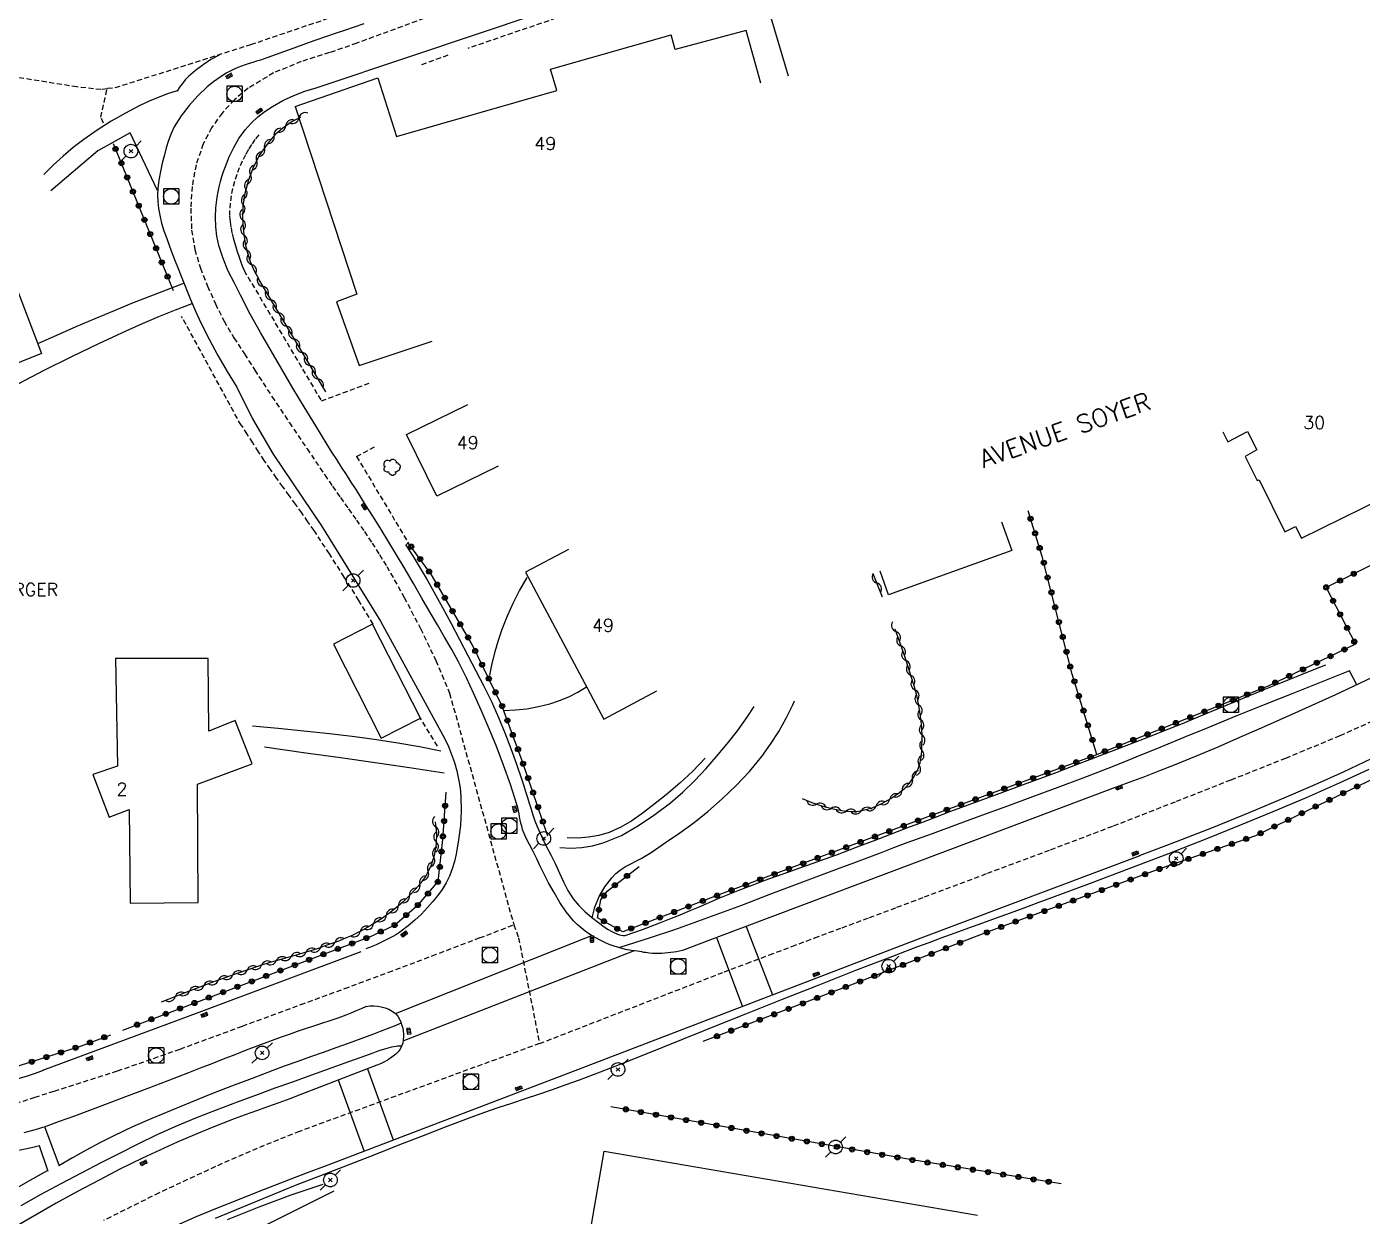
# Model space of a CAD drawing. Header units: millimetres. Extents: x 157999 to 159002, y 156999 to 158001.
# Drawn here: x 158556.5 to 158687.3, y 157643.7 to 157760.2 of the extents above; entities that cross this region are included whole.
import ezdxf
from ezdxf.enums import TextEntityAlignment as Align

# ---------------------------------------------------------------- set-up
doc = ezdxf.new("R2010")
doc.units = ezdxf.units.MM
doc.linetypes.add('DASHED', pattern=[0.75, 0.5, -0.25])
doc.layers.get('0').update_dxf_attribs({"linetype": 'CONTINUOUS'})
for name, color, linetype in [('W0001', 6, 'DASHED'), ('W0008', 7, 'CONTINUOUS'), ('W0014', 7, 'CONTINUOUS'), ('W0017', 7, 'CONTINUOUS'), ('W0020', 2, 'CONTINUOUS'), ('W0100', 7, 'CONTINUOUS'), ('W0101', 7, 'CONTINUOUS'), ('W0104', 1, 'CONTINUOUS'), ('W0112', 1, 'DASHED'), ('W0211', 2, 'CONTINUOUS'), ('W0214', 2, 'CONTINUOUS'), ('W0300', 7, 'CONTINUOUS'), ('W0310', 3, 'CONTINUOUS'), ('W0323', 7, 'CONTINUOUS'), ('W0333', 7, 'CONTINUOUS'), ('W0401', 7, 'CONTINUOUS'), ('W0420', 7, 'CONTINUOUS'), ('W0473', 7, 'CONTINUOUS'), ('W0984', 7, 'CONTINUOUS'), ('W0989', 7, 'CONTINUOUS'), ('W0991', 7, 'CONTINUOUS')]:
    doc.layers.add(name, color=color, linetype=linetype)
doc.styles.get("Standard").update_dxf_attribs({"font": 'romans.shx', "width": 0.85})

# ---------------------------------------------------------------- blocks, each defined once
blk = doc.blocks.new('T420')
for p, q in [((0.75, 0.75), (-0.75, 0.75)), ((-0.75, 0.75), (-0.75, -0.75)), ((0.75, 0.75), (0.75, -0.75)), ((0.75, -0.75), (-0.75, -0.75))]:
    blk.add_line(p, q)
blk.add_ellipse((0, 0), major_axis=(-0.53, 0.53), ratio=1, start_param=3.926991, end_param=10.210176)
blk = doc.blocks.new('T473')
for p, q in [((-0.166667, 0.166667), (0.166667, -0.166667)), ((-0.166667, -0.166667), (0.166667, 0.166667)), ((0.500001, 0.500001), (1.000002, 1.000002)), ((-1.000002, -1.000002), (-0.500001, -0.500001))]:
    blk.add_line(p, q)
blk.add_ellipse((0, 0), major_axis=(0.471405, 0.471405), ratio=1, start_param=5.4977871438, end_param=11.780972451)
blk = doc.blocks.new('T401')
for p, q in [((-0.3, 0.3), (0, 0.3)), ((-0.3, -0.25), (-0.3, 0.3)), ((-0.3, 0.15), (0, 0.15)), ((-0.3, 0), (0, 0)), ((0, 0.3), (0, -0.25)), ((-0.3, -0.15), (0, -0.15)), ((-0.3, -0.25), (-0.3, -0.3)), ((-0.3, -0.3), (0, -0.3)), ((0, -0.3), (0, -0.25))]:
    blk.add_line(p, q)
blk = doc.blocks.new('T300')
for p, q in [((-0.8, 0.51), (-0.86, 0.34)), ((-0.86, 0.34), (-0.86, 0.17)), ((-0.86, 0.17), (-0.74, 0.06)), ((-0.69, 0.63), (-0.8, 0.51)), ((-0.8, -0.06), (-0.74, 0.06)), ((-0.74, 0.06), (-0.69, 0.11)), ((-0.57, 0.69), (-0.69, 0.63)), ((-0.46, 0.69), (-0.57, 0.69)), ((-0.29, 0.63), (-0.46, 0.69)), ((-0.29, 0.63), (-0.17, 0.74)), ((-0.23, 0.57), (-0.29, 0.63)), ((-0.17, 0.74), (-0.06, 0.8)), ((-0.06, 0.8), (0.06, 0.8)), ((0.06, 0.8), (0.23, 0.74)), ((0.23, 0.74), (0.34, 0.63)), ((0.34, 0.63), (0.4, 0.51)), ((0.46, 0.46), (0.34, 0.46)), ((0.4, 0.51), (0.4, 0.46)), ((0.57, 0.4), (0.46, 0.46)), ((0.57, 0.4), (0.69, 0.29)), ((0.69, 0.29), (0.74, 0.17)), ((0.74, 0.06), (0.69, -0.17)), ((0.74, 0.17), (0.74, 0.06)), ((-0.8, -0.17), (-0.8, -0.06)), ((-0.8, -0.23), (-0.8, -0.17)), ((-0.74, -0.34), (-0.8, -0.23)), ((-0.69, -0.4), (-0.74, -0.34)), ((-0.51, -0.46), (-0.69, -0.4)), ((-0.4, -0.46), (-0.51, -0.46)), ((-0.4, -0.46), (-0.34, -0.46)), ((-0.34, -0.46), (-0.34, -0.4)), ((-0.34, -0.51), (-0.34, -0.46)), ((-0.29, -0.63), (-0.34, -0.51)), ((-0.17, -0.74), (-0.29, -0.63)), ((-0.06, -0.8), (-0.17, -0.74)), ((0.06, -0.8), (-0.06, -0.8)), ((0.17, -0.74), (0.06, -0.8)), ((0.23, -0.69), (0.17, -0.74)), ((0.29, -0.46), (0.23, -0.46)), ((0.29, -0.63), (0.23, -0.69)), ((0.46, -0.4), (0.29, -0.46)), ((0.34, -0.51), (0.29, -0.63)), ((0.34, -0.51), (0.34, -0.46)), ((0.57, -0.34), (0.46, -0.4)), ((0.63, -0.29), (0.57, -0.34)), ((0.69, -0.17), (0.63, -0.29))]:
    blk.add_line(p, q)
blk = doc.blocks.new('t310o')
at = {"color": 0, "linetype": 'Continuous'}
for centre, start, end in [((-0.5, 0.38), 216.8699, 323.1304), ((0.5, -0.37), 36.8699, 143.1303)]:
    blk.add_arc(centre, 0.625, start, end, dxfattribs=at)
blk = doc.blocks.new('t323o')
at = {"color": 0, "linetype": 'Continuous'}
for radius in [0.25, 0.15]:
    blk.add_circle((0, 0), radius, dxfattribs=at)

msp = doc.modelspace()

# ---------------------------------------------------------------- linework, layer by layer
at = {"layer": 'W0001'}
for points in [[(158604.57, 157764.4), (158588.85, 157758.61), (158586.17, 157757.68), (158583.41, 157756.8), (158580.7, 157755.7), (158578.2, 157754.2), (158576.86, 157753.06), (158575.66, 157751.77), (158574.63, 157750.32), (158573.81, 157748.75), (158573.11, 157746.71), (158572.72, 157744.58), (158572.59, 157742.44), (158572.68, 157740.3), (158572.99, 157738.41), (158573.54, 157736.58), (158574.24, 157734.81), (158575, 157733.09), (158575.85, 157731.4), (158576.82, 157729.77), (158577.85, 157728.18), (158578.86, 157726.6), (158580.54, 157724.01), (158582.25, 157721.45), (158583.98, 157718.9), (158585.71, 157716.34), (158586.47, 157715.22), (158587.25, 157714.12), (158588.03, 157713.01), (158588.81, 157711.91), (158589.59, 157710.79), (158590.34, 157709.67), (158591.08, 157708.53), (158591.78, 157707.37), (158593.48, 157704.35), (158595.09, 157701.29), (158596.58, 157698.16), (158597.93, 157694.97), (158604.22, 157672.29), (158604.69, 157671)], [(158633.67, 157671), (158636.36, 157672), (158639.04, 157673), (158641.73, 157674), (158644.41, 157675.01), (158650.59, 157677.33), (158656.77, 157679.64), (158662.94, 157681.98), (158669.09, 157684.38), (158674.45, 157686.49), (158679.8, 157688.61), (158685.12, 157690.82), (158690.37, 157693.18), (158694.83, 157695.38), (158699.22, 157697.71), (158703.58, 157700.1), (158707.93, 157702.51), (158714.15, 157705.94), (158720.34, 157709.41), (158726.51, 157712.93), (158732.63, 157716.54), (158756.75, 157731.75)], [(158600.87, 157671), (158604.22, 157672.29)], [(158600.87, 157671), (158596.6, 157669.37), (158592.31, 157667.75), (158588.02, 157666.16), (158583.72, 157664.58), (158577.62, 157662.34), (158571.52, 157660.09), (158565.39, 157657.94), (158559.19, 157655.97), (158557.33, 157655.38), (158555.45, 157654.78)], [(158604.69, 157671), (158606.74, 157660.66)], [(158606.74, 157660.66), (158624.8, 157667.67), (158627.02, 157668.51), (158629.24, 157669.34), (158631.45, 157670.17), (158633.67, 157671)], [(158606.74, 157660.66), (158583.24, 157652.06), (158581.17, 157651.24), (158579.1, 157650.39), (158577.04, 157649.51), (158575, 157648.61), (158569.49, 157646.04), (158564.05, 157643.33)]]:
    msp.add_lwpolyline(points, dxfattribs=at)
at = {"layer": 'W0008'}
for points in [[(158569.36, 157744.42), (158569.35, 157743.75), (158569.38, 157743.09), (158569.45, 157742.43), (158569.56, 157741.77), (158569.74, 157741), (158569.97, 157740.24), (158570.24, 157739.49), (158570.5, 157738.74), (158570.78, 157738), (158571.07, 157737.27), (158571.36, 157736.54), (158571.66, 157735.81), (158572.12, 157734.66), (158572.58, 157733.51), (158573.05, 157732.37), (158573.57, 157731.24), (158574.39, 157729.62), (158575.25, 157728.03), (158576.15, 157726.46), (158577.1, 157724.92)], [(158577.1, 157724.92), (158578.65, 157721.84), (158580.67, 157718.37), (158585.38, 157711.36), (158591.16, 157702.03), (158597.07, 157691.23)], [(158688.26, 157696.51), (158684.66, 157694.82), (158681.04, 157693.16), (158677.4, 157691.54), (158675.28, 157690.61), (158673.15, 157689.69), (158671.01, 157688.8), (158668.86, 157687.92), (158667.42, 157687.35), (158665.98, 157686.79), (158664.53, 157686.25), (158663.08, 157685.72)], [(158663.08, 157685.72), (158624, 157671)], [(158624, 157671), (158620.73, 157669.77)], [(158558.26, 157652.51), (158559.74, 157653.05), (158561.23, 157653.59), (158562.71, 157654.14), (158564.19, 157654.69), (158566.25, 157655.47), (158568.31, 157656.26), (158570.37, 157657.05), (158572.42, 157657.84), (158573.55, 157658.27), (158574.68, 157658.71), (158575.8, 157659.16), (158576.93, 157659.6), (158578.06, 157660.04), (158579.19, 157660.47), (158580.32, 157660.9), (158581.46, 157661.31), (158582.25, 157661.59), (158583.04, 157661.86), (158583.84, 157662.12), (158584.63, 157662.38), (158585.43, 157662.64), (158586.23, 157662.91), (158587.02, 157663.19), (158587.81, 157663.48), (158588.31, 157663.67), (158588.81, 157663.88), (158589.31, 157664.09), (158589.81, 157664.32)], [(158589.76, 157664.29), (158590.13, 157664.34), (158590.5, 157664.35), (158590.87, 157664.32), (158591.24, 157664.25), (158591.61, 157664.15), (158591.97, 157664.02), (158592.32, 157663.84), (158592.63, 157663.6), (158592.85, 157663.34), (158593.02, 157663.05), (158593.15, 157662.74), (158593.26, 157662.43), (158593.34, 157662.16), (158593.4, 157661.88), (158593.43, 157661.6), (158593.43, 157661.32), (158593.4, 157661.01), (158593.34, 157660.7), (158593.24, 157660.4), (158593.1, 157660.12), (158592.91, 157659.85), (158592.67, 157659.62), (158592.42, 157659.41), (158592.16, 157659.22), (158591.84, 157659.02), (158591.51, 157658.84), (158591.17, 157658.69), (158590.82, 157658.56)], [(158590.82, 157658.56), (158588.96, 157657.82), (158587.1, 157657.1), (158585.24, 157656.38), (158583.38, 157655.66), (158582.29, 157655.26), (158581.2, 157654.86), (158580.11, 157654.47), (158579.02, 157654.07), (158577.93, 157653.68), (158576.84, 157653.28), (158575.75, 157652.87), (158574.68, 157652.44), (158572.96, 157651.73), (158571.25, 157650.99), (158569.55, 157650.22), (158567.86, 157649.43), (158565.73, 157648.38), (158563.61, 157647.29), (158561.51, 157646.18), (158559.43, 157645.03), (158557.56, 157643.96), (158555.71, 157642.87)]]:
    msp.add_lwpolyline(points, dxfattribs=at)
at = {"layer": 'W0014'}
for points in [[(158584.87, 157754.24), (158594.05, 157757.29), (158606.7, 157761.54), (158612.57, 157763.64), (158627.65, 157768.73), (158646.56, 157775.16), (158660.23, 157780.3)], [(158589.54, 157760.49), (158588.6, 157760.17), (158587.66, 157759.86), (158586.72, 157759.55), (158585.78, 157759.23), (158584.84, 157758.91), (158584.2, 157758.69), (158583.57, 157758.46), (158582.94, 157758.23), (158582.31, 157758), (158581.68, 157757.76), (158581.05, 157757.53), (158580.41, 157757.3), (158579.78, 157757.08), (158579.41, 157756.95), (158579.04, 157756.84), (158578.67, 157756.73), (158578.3, 157756.62), (158577.93, 157756.5), (158577.56, 157756.37), (158577.2, 157756.23), (158576.84, 157756.07), (158576.14, 157755.7), (158575.46, 157755.29), (158574.81, 157754.84), (158574.2, 157754.33), (158573.28, 157753.45), (158572.43, 157752.5), (158571.66, 157751.49), (158570.98, 157750.41), (158570.66, 157749.75), (158570.41, 157749.07), (158570.2, 157748.37), (158570.01, 157747.68), (158569.8, 157746.86), (158569.63, 157746.04), (158569.48, 157745.21), (158569.36, 157744.37)], [(158612.25, 157671), (158612.09, 157671.09), (158611.93, 157671.19), (158611.78, 157671.28), (158611.62, 157671.38), (158611.2, 157671.67), (158610.8, 157671.98), (158610.41, 157672.31), (158610.05, 157672.68), (158609.36, 157673.55), (158608.74, 157674.48), (158608.18, 157675.45), (158607.63, 157676.41), (158607.32, 157676.98), (158607.03, 157677.57), (158606.75, 157678.15), (158606.47, 157678.74), (158606.11, 157679.45), (158605.74, 157680.16), (158605.38, 157680.89), (158605.08, 157681.63), (158604.99, 157681.93), (158604.91, 157682.23), (158604.84, 157682.54), (158604.79, 157682.85), (158604.73, 157683.15), (158604.67, 157683.46), (158604.6, 157683.76), (158604.52, 157684.07), (158603.9, 157686.01), (158603.22, 157687.93), (158602.48, 157689.83), (158601.71, 157691.71), (158601.03, 157693.31), (158600.32, 157694.9), (158599.58, 157696.47), (158598.8, 157698.02), (158598.14, 157699.25), (158597.44, 157700.45), (158596.74, 157701.65), (158596.04, 157702.85), (158595.22, 157704.27), (158594.4, 157705.69), (158593.57, 157707.11), (158592.74, 157708.52), (158591.99, 157709.76), (158591.23, 157710.98), (158590.47, 157712.2), (158589.7, 157713.42), (158589.24, 157714.16), (158588.77, 157714.9), (158588.3, 157715.63), (158587.83, 157716.37), (158587.36, 157717.1), (158586.89, 157717.84), (158586.42, 157718.58), (158585.96, 157719.32), (158584.83, 157721.15), (158583.71, 157722.99), (158582.6, 157724.84), (158581.51, 157726.7), (158580.46, 157728.48), (158579.42, 157730.28), (158578.41, 157732.08), (158577.46, 157733.92), (158576.86, 157735.11), (158576.27, 157736.3), (158575.75, 157737.53), (158575.35, 157738.81), (158575.16, 157739.72), (158575.05, 157740.64), (158575.01, 157741.57), (158575.05, 157742.49), (158575.1, 157743.01), (158575.17, 157743.53), (158575.26, 157744.04), (158575.37, 157744.55), (158575.5, 157745.05), (158575.64, 157745.55), (158575.81, 157746.04), (158575.98, 157746.53), (158576.36, 157747.47), (158576.8, 157748.4), (158577.31, 157749.29), (158577.91, 157750.13), (158578.5, 157750.79), (158579.16, 157751.39), (158579.86, 157751.93), (158580.6, 157752.42), (158581.61, 157752.99), (158582.67, 157753.49), (158583.76, 157753.91), (158584.87, 157754.24)], [(158593.89, 157709.69), (158593.63, 157709.42)], [(158593.65, 157709.47), (158594.36, 157708.34), (158595.05, 157707.2), (158595.73, 157706.05), (158596.39, 157704.89), (158597.25, 157703.35), (158598.09, 157701.79), (158598.91, 157700.23), (158599.72, 157698.66), (158600.5, 157697.16), (158601.27, 157695.66), (158602.02, 157694.14), (158602.72, 157692.6), (158603.34, 157691.09), (158603.92, 157689.56), (158604.47, 157688.01), (158605.01, 157686.47), (158605.2, 157685.9), (158605.38, 157685.33), (158605.56, 157684.76), (158605.73, 157684.19), (158605.91, 157683.62), (158606.09, 157683.05), (158606.29, 157682.48), (158606.51, 157681.92), (158606.92, 157680.98), (158607.37, 157680.05), (158607.84, 157679.13), (158608.3, 157678.21), (158608.7, 157677.35), (158609.08, 157676.48), (158609.5, 157675.63), (158610.02, 157674.83), (158610.57, 157674.17), (158611.19, 157673.57), (158611.83, 157673.02), (158612.5, 157672.5), (158612.94, 157672.18), (158613.4, 157671.87), (158613.87, 157671.59), (158614.38, 157671.37), (158614.56, 157671.31), (158614.74, 157671.27), (158614.93, 157671.25), (158615.12, 157671.25)], [(158665.48, 157679.07), (158669.11, 157680.44), (158672.72, 157681.85), (158676.31, 157683.31), (158679.88, 157684.81), (158682.66, 157686.02), (158685.43, 157687.28), (158688.19, 157688.56), (158690.93, 157689.86), (158693.57, 157691.14), (158696.2, 157692.45), (158698.81, 157693.78), (158701.42, 157695.13), (158703.88, 157696.45), (158706.33, 157697.8), (158708.77, 157699.16), (158711.2, 157700.53), (158713.32, 157701.74), (158715.43, 157702.95), (158717.54, 157704.18), (158719.64, 157705.41)], [(158615.12, 157671.25), (158615.98, 157671.54), (158616.83, 157671.84), (158617.68, 157672.16), (158618.53, 157672.48), (158619.51, 157672.87), (158620.49, 157673.27), (158621.47, 157673.68), (158622.45, 157674.09), (158623.42, 157674.51), (158624.4, 157674.92), (158625.38, 157675.32), (158626.36, 157675.71), (158627.55, 157676.17), (158628.74, 157676.61), (158629.93, 157677.04), (158631.13, 157677.47), (158632.32, 157677.89), (158633.52, 157678.32), (158634.71, 157678.75), (158635.9, 157679.18), (158637.08, 157679.63), (158638.26, 157680.07), (158639.44, 157680.52), (158640.62, 157680.97), (158641.79, 157681.42), (158642.97, 157681.87), (158644.15, 157682.32), (158645.33, 157682.77), (158647.01, 157683.4), (158648.7, 157684.02), (158650.39, 157684.65), (158652.08, 157685.27), (158653.76, 157685.89), (158655.45, 157686.52), (158657.14, 157687.15), (158658.82, 157687.79), (158661.2, 157688.69), (158663.58, 157689.61), (158665.96, 157690.54), (158668.33, 157691.47), (158669.67, 157692.01), (158671, 157692.56), (158672.34, 157693.11), (158673.67, 157693.66), (158675, 157694.22), (158676.33, 157694.77), (158677.67, 157695.32), (158679, 157695.86), (158680.18, 157696.34), (158681.35, 157696.81), (158682.53, 157697.28), (158683.71, 157697.74)], [(158686.03, 157697.17), (158683.25, 157696.06), (158680.47, 157694.95), (158677.69, 157693.83), (158674.91, 157692.71), (158673.34, 157692.07), (158671.77, 157691.42), (158670.21, 157690.78), (158668.64, 157690.13), (158667.08, 157689.48), (158665.51, 157688.85), (158663.94, 157688.21), (158662.36, 157687.59), (158659.92, 157686.65), (158657.47, 157685.73), (158655.01, 157684.81), (158652.55, 157683.91), (158650.09, 157683.01), (158647.63, 157682.11), (158645.17, 157681.21), (158642.71, 157680.3), (158641.4, 157679.81), (158640.09, 157679.31), (158638.78, 157678.82), (158637.46, 157678.33), (158636.15, 157677.84), (158634.84, 157677.35), (158633.53, 157676.85), (158632.22, 157676.36), (158629.36, 157675.28), (158626.5, 157674.19), (158623.64, 157673.12), (158620.76, 157672.08), (158619.96, 157671.8), (158619.16, 157671.53), (158618.36, 157671.26), (158617.56, 157671)], [(158686.76, 157695.79), (158686.03, 157697.17)], [(158597.07, 157691.23), (158597.47, 157690.49), (158597.82, 157689.73), (158598.13, 157688.96), (158598.4, 157688.17), (158598.63, 157687.36), (158598.82, 157686.54), (158598.96, 157685.71), (158599.04, 157684.86), (158599.07, 157683.44), (158598.99, 157682.02), (158598.82, 157680.6), (158598.57, 157679.2), (158598.4, 157678.48), (158598.19, 157677.76), (158597.92, 157677.06), (158597.6, 157676.39), (158597.21, 157675.73), (158596.76, 157675.12), (158596.27, 157674.53), (158595.76, 157673.97), (158595.17, 157673.34), (158594.54, 157672.74), (158593.88, 157672.17), (158593.19, 157671.65), (158592.93, 157671.47), (158592.66, 157671.31), (158592.39, 157671.15), (158592.11, 157671)], [(158646.07, 157671), (158647.42, 157671.5), (158648.78, 157671.99), (158650.13, 157672.48), (158651.48, 157672.97), (158652.83, 157673.47), (158654.19, 157673.96), (158655.54, 157674.46), (158656.89, 157674.96), (158660.68, 157676.38), (158664.47, 157677.8), (158668.25, 157679.23), (158672.01, 157680.71), (158675.29, 157682.03), (158678.55, 157683.38), (158681.81, 157684.76), (158685.04, 157686.18), (158687.96, 157687.51)], [(158644.11, 157671), (158665.53, 157679.08)], [(158575.03, 157643.57), (158577.64, 157644.65), (158580.25, 157645.72), (158582.86, 157646.78), (158585.48, 157647.81), (158588.1, 157648.82), (158590.72, 157649.84), (158593.05, 157650.76), (158595.38, 157651.67), (158597.71, 157652.58), (158600.06, 157653.45), (158601.38, 157653.93), (158602.7, 157654.39), (158604.03, 157654.83), (158605.36, 157655.28), (158606.68, 157655.72), (158608.01, 157656.17), (158609.33, 157656.64), (158610.65, 157657.11), (158612.7, 157657.89), (158614.74, 157658.68), (158616.77, 157659.48), (158618.8, 157660.3), (158620.83, 157661.12), (158622.86, 157661.95), (158624.89, 157662.77), (158626.92, 157663.57), (158630.51, 157665), (158634.11, 157666.42), (158637.71, 157667.84), (158641.32, 157669.23), (158642.5, 157669.67), (158643.69, 157670.12), (158644.88, 157670.56), (158646.07, 157671)], [(158585.62, 157648.63), (158610.92, 157658.28), (158639.08, 157669.1), (158644.11, 157671)], [(158592.11, 157671), (158591.85, 157670.87), (158591.59, 157670.74), (158591.33, 157670.61), (158591.07, 157670.49), (158590.74, 157670.34), (158590.41, 157670.2), (158590.08, 157670.07), (158589.74, 157669.95)], [(158616.33, 157669.72), (158615.75, 157669.78), (158615.17, 157669.88), (158614.6, 157670.02), (158614.03, 157670.19), (158613.57, 157670.36), (158613.12, 157670.55), (158612.68, 157670.77), (158612.25, 157671)], [(158617.56, 157671), (158614.61, 157670.07)], [(158589.23, 157669.63), (158573.39, 157663.71), (158558.08, 157658.02)], [(158593.19, 157662.65), (158592.51, 157662.37), (158591.83, 157662.1), (158591.15, 157661.84), (158590.47, 157661.58), (158589.24, 157661.12), (158588.01, 157660.67), (158586.78, 157660.23), (158585.55, 157659.79), (158584.31, 157659.35), (158583.08, 157658.91), (158581.85, 157658.47), (158580.63, 157658.01), (158578.6, 157657.25), (158576.58, 157656.49), (158574.56, 157655.7), (158572.56, 157654.89), (158570.66, 157654.11), (158568.78, 157653.32), (158566.9, 157652.5), (158565.05, 157651.62), (158563.69, 157650.93), (158562.34, 157650.22), (158561, 157649.47), (158559.69, 157648.69)], [(158593.24, 157660.39), (158593.1, 157660.4), (158592.96, 157660.4), (158592.82, 157660.39), (158592.69, 157660.38), (158592.46, 157660.35), (158592.24, 157660.3), (158592.02, 157660.25), (158591.8, 157660.19), (158591.45, 157660.09), (158591.11, 157659.97), (158590.76, 157659.85), (158590.42, 157659.73), (158589.23, 157659.31), (158588.05, 157658.88), (158586.86, 157658.45), (158585.68, 157658.02), (158584.06, 157657.44), (158582.44, 157656.86), (158580.82, 157656.28), (158579.2, 157655.68), (158577.15, 157654.91), (158575.09, 157654.15), (158573.05, 157653.35), (158571.02, 157652.51), (158569.2, 157651.68), (158567.41, 157650.81), (158565.62, 157649.91), (158563.85, 157649.01), (158561.86, 157647.98), (158559.88, 157646.93), (158557.91, 157645.87), (158555.95, 157644.77)], [(158558.13, 157658.02), (158557.36, 157657.73), (158556.58, 157657.47), (158555.78, 157657.24), (158554.98, 157657.05), (158554.33, 157656.91), (158553.67, 157656.79), (158553, 157656.71), (158552.34, 157656.65), (158551.64, 157656.63), (158550.94, 157656.63), (158550.24, 157656.67), (158549.55, 157656.75), (158549.05, 157656.84), (158548.56, 157656.98), (158548.07, 157657.12), (158547.59, 157657.27), (158547.16, 157657.4), (158546.74, 157657.53), (158546.32, 157657.67), (158545.9, 157657.81)], [(158556.29, 157651.94), (158556.77, 157652.07), (158557.25, 157652.21), (158557.73, 157652.35), (158558.21, 157652.5)], [(158559.73, 157648.67), (158558.3, 157652.52)], [(158544.96, 157650.6), (158545.7, 157650.38), (158546.44, 157650.19), (158547.19, 157650.03), (158547.95, 157649.91), (158549.02, 157649.78), (158550.09, 157649.7), (158551.16, 157649.67), (158552.24, 157649.7), (158552.84, 157649.74), (158553.44, 157649.82), (158554.04, 157649.92), (158554.64, 157650.03), (158555.43, 157650.17), (158556.22, 157650.32), (158557.01, 157650.49), (158557.8, 157650.67)], [(158557.75, 157650.67), (158558.61, 157648.18)], [(158571.24, 157642.87), (158573.21, 157643.75), (158575.2, 157644.58), (158577.21, 157645.37), (158579.21, 157646.17), (158580.81, 157646.8), (158582.41, 157647.42), (158584.01, 157648.03), (158585.62, 157648.63)], [(158558.52, 157648.2), (158556.83, 157647.24), (158555.15, 157646.26), (158553.48, 157645.26), (158551.83, 157644.24), (158550.09, 157643.14)]]:
    msp.add_lwpolyline(points, dxfattribs=at)
msp.add_lwpolyline([(158620.73, 157669.77, -0.050422), (158618.42, 157669.47, -0.041047), (158617.15, 157669.56, -0.031649), (158616.33, 157669.72)], format="xyb", dxfattribs=at)
at = {"layer": 'W0017'}
for points in [[(158575.36, 157757.44), (158574.56, 157757), (158573.8, 157756.5), (158573.07, 157755.94), (158572.38, 157755.34), (158572.06, 157755.01), (158571.77, 157754.66), (158571.5, 157754.29), (158571.26, 157753.9)], [(158571.25, 157753.94), (158570.32, 157753.64), (158569.41, 157753.3), (158568.51, 157752.93), (158567.62, 157752.51), (158566.2, 157751.77), (158564.8, 157750.96), (158563.44, 157750.1), (158562.12, 157749.17), (158561.09, 157748.38), (158560.09, 157747.54), (158559.13, 157746.66), (158558.21, 157745.74)], [(158569.33, 157744.18), (158566.66, 157749.84), (158563.48, 157748.07), (158558.91, 157744.14)], [(158557.63, 157729.19), (158559.49, 157730.03), (158561.36, 157730.86), (158563.23, 157731.66), (158565.12, 157732.45), (158566.81, 157733.14), (158568.51, 157733.81), (158570.22, 157734.47), (158571.93, 157735.11)], [(158572.71, 157733.1), (158571.08, 157732.47), (158569.45, 157731.81), (158567.85, 157731.12), (158566.25, 157730.42), (158563.57, 157729.18), (158560.91, 157727.9), (158558.27, 157726.58), (158555.65, 157725.22)], [(158605.49, 157706.28), (158604.79, 157705.06), (158604.16, 157703.8), (158603.58, 157702.51), (158603.05, 157701.2), (158602.68, 157700.11), (158602.35, 157699), (158602.07, 157697.87), (158601.84, 157696.73)], [(158603.23, 157693.28), (158604.38, 157693.32), (158605.51, 157693.44), (158606.64, 157693.65), (158607.75, 157693.93), (158608.69, 157694.24), (158609.61, 157694.62), (158610.49, 157695.07), (158611.34, 157695.58)], [(158608.73, 157679.84), (158609.8, 157679.78), (158610.87, 157679.84), (158611.93, 157680.01), (158612.96, 157680.3), (158614.75, 157681.04), (158616.44, 157682), (158618.03, 157683.08), (158619.55, 157684.24), (158620.78, 157685.27), (158621.93, 157686.4), (158623.02, 157687.57), (158624.07, 157688.77), (158625.12, 157690.02), (158626.13, 157691.29), (158627.08, 157692.61), (158627.76, 157693.65)], [(158611.89, 157672.96), (158612.16, 157674.03), (158612.58, 157675.06), (158613.13, 157676.02), (158613.81, 157676.89), (158614.22, 157677.3), (158614.68, 157677.66), (158615.17, 157677.98), (158615.67, 157678.26), (158616.18, 157678.53), (158616.68, 157678.79), (158617.18, 157679.07), (158617.66, 157679.37), (158619.07, 157680.33), (158620.48, 157681.29), (158621.86, 157682.3), (158623.2, 157683.37), (158624.61, 157684.62), (158625.98, 157685.93), (158627.29, 157687.3), (158628.5, 157688.76), (158629.36, 157689.96), (158630.15, 157691.21), (158630.87, 157692.51), (158631.52, 157693.83), (158631.69, 157694.23)], [(158597.08, 157689.3), (158594.98, 157689.7), (158592.88, 157690.06), (158590.78, 157690.39), (158588.67, 157690.69), (158586.17, 157690.99), (158583.66, 157691.26), (158581.16, 157691.5), (158578.65, 157691.75), (158578.65, 157691.75), (158578.65, 157691.75), (158578.65, 157691.75), (158578.65, 157691.75)], [(158579.82, 157689.71), (158579.82, 157689.71), (158579.82, 157689.71), (158581.83, 157689.43), (158583.85, 157689.14), (158587.24, 157688.66), (158590.63, 157688.17), (158594.02, 157687.68), (158597.41, 157687.18)]]:
    msp.add_lwpolyline(points, dxfattribs=at)
at = {"layer": 'W0020'}
for points in [[(158626.97, 157672.12), (158627.4, 157671)], [(158592.64, 157663.59), (158611.28, 157671)], [(158611.28, 157671), (158611.86, 157671.23)], [(158624.08, 157671), (158624.07, 157671.03)], [(158626.62, 157664.32), (158624.08, 157671)], [(158627.4, 157671), (158629.53, 157665.44)], [(158593.4, 157660.94), (158616.04, 157669.78)], [(158589.89, 157658.2), (158592.4, 157651.22)], [(158589.57, 157650.14), (158587.05, 157657.09)]]:
    msp.add_lwpolyline(points, dxfattribs=at)
at = {"layer": 'W0100'}
msp.add_lwpolyline([(158565.22, 157698.36), (158565.42, 157687.81), (158563.01, 157687), (158564.61, 157682.83), (158566.56, 157683.57), (158566.66, 157674.42), (158573.32, 157674.48), (158573.26, 157686.06), (158578.62, 157688.06), (158576.93, 157692.28), (158574.36, 157691.25), (158574.3, 157698.37)], close=True, dxfattribs=at)
at = {"layer": 'W0101'}
for points in [[(158627.42, 157767.75), (158631.08, 157755.42)], [(158628.39, 157754.68), (158626.97, 157759.85), (158620.01, 157758), (158620.01, 157758), (158619.62, 157759.44)], [(158607.82, 157756.08), (158619.63, 157759.44)], [(158590.92, 157755.21), (158592.75, 157749.48), (158608.43, 157753.98), (158607.82, 157756.08)], [(158582.82, 157752.4), (158590.92, 157755.21)], [(158582.82, 157752.4), (158588.85, 157734.02), (158586.87, 157733.27), (158589.07, 157727.06), (158596.24, 157729.43)], [(158547.15, 157737.44), (158553.47, 157739.99), (158557.97, 157728.21), (158550.16, 157725.09)], [(158602.68, 157717.2), (158596.68, 157714.27), (158593.73, 157720.3), (158599.72, 157723.23)], [(158673.62, 157720.57), (158674.12, 157719.59), (158676.05, 157720.59), (158676.97, 157718.78), (158675.83, 157718.14), (158677.01, 157715.79), (158677.2, 157715.86), (158679.7, 157710.77), (158680.75, 157711.29), (158681.34, 157710.15), (158693.27, 157716.01)], [(158651.95, 157711.75), (158652.97, 157708.95), (158640.91, 157704.58), (158640.07, 157706.91)], [(158609.56, 157709.03), (158605.38, 157706.81), (158613.03, 157692.42), (158618.23, 157695.18)]]:
    msp.add_lwpolyline(points, dxfattribs=at)
at = {"layer": 'W0104'}
msp.add_lwpolyline([(158595.08, 157692.52), (158590.39, 157701.72), (158586.56, 157699.77), (158591.24, 157690.57)], close=True, dxfattribs=at)
at = {"layer": 'W0112'}
for points in [[(158627.51, 157767.6), (158599.72, 157758.1)], [(158564.44, 157754.19), (158565.2, 157754.26), (158578.48, 157758.48), (158589.3, 157762.15), (158592.31, 157763.01), (158593.55, 157763.55), (158600.4, 157766.46)], [(158564.4, 157754.14), (158563.81, 157754.06), (158561.45, 157754.32), (158544.05, 157757.11)], [(158597.77, 157757.42), (158595.04, 157756.45)], [(158564.05, 157750.78), (158563.79, 157751.35), (158564.4, 157754.14)], [(158579.25, 157749.65), (158578.88, 157749.18), (158578.55, 157748.7), (158578.23, 157748.19), (158577.94, 157747.67), (158577.63, 157747.04), (158577.34, 157746.4), (158577.09, 157745.74), (158576.88, 157745.06), (158576.69, 157744.37), (158576.54, 157743.66), (158576.44, 157742.95), (158576.39, 157742.23), (158576.4, 157741.66), (158576.45, 157741.1), (158576.54, 157740.54), (158576.64, 157739.99), (158576.74, 157739.54), (158576.86, 157739.1), (158576.99, 157738.66), (158577.13, 157738.22), (158577.29, 157737.75), (158577.45, 157737.28), (158577.63, 157736.82), (158577.81, 157736.36)], [(158577.81, 157736.36), (158585.38, 157723.59)], [(158577.52, 157721.2), (158571.7, 157731.86)], [(158585.38, 157723.59), (158590.3, 157725.41)], [(158590.44, 157701.73), (158589.04, 157704.04), (158587.62, 157706.34), (158586.16, 157708.62), (158584.67, 157710.88), (158584.07, 157711.75), (158583.47, 157712.61), (158582.85, 157713.47), (158582.23, 157714.32), (158581.61, 157715.17), (158581, 157716.02), (158580.39, 157716.88), (158579.79, 157717.75), (158579.22, 157718.61), (158578.66, 157719.47), (158578.11, 157720.34), (158577.57, 157721.22)], [(158588.83, 157718.14), (158590.7, 157719.15)], [(158588.83, 157718.14), (158593.89, 157709.69)], [(158596.74, 157689.78), (158595.08, 157692.52)]]:
    msp.add_lwpolyline(points, dxfattribs=at)
at = {"layer": 'W0211'}
msp.add_lwpolyline([(158585.53, 157646.87), (158582.38, 157645.81), (158579.26, 157644.65), (158576.17, 157643.4)], dxfattribs=at)
at = {"layer": 'W0214'}
msp.add_lwpolyline([(158579.19, 157642.51), (158581.66, 157643.77), (158584.14, 157645.01), (158586.63, 157646.24)], dxfattribs=at)
at = {"layer": 'W0300'}
msp.add_lwpolyline([(158622.96, 157688.59), (158621.73, 157687.34), (158620.46, 157686.15), (158619.13, 157685.01), (158617.75, 157683.94), (158616.77, 157683.2), (158615.76, 157682.48), (158614.69, 157681.84), (158613.54, 157681.34), (158612.55, 157681.04), (158611.53, 157680.86), (158610.49, 157680.78), (158609.45, 157680.81)], dxfattribs=at)
at = {"layer": 'W0310'}
for points in [[(158583.33, 157751.37), (158582.43, 157750.89), (158581.6, 157750.3), (158580.83, 157749.62), (158580.16, 157748.86), (158579.37, 157747.72), (158578.73, 157746.5), (158578.23, 157745.22), (158577.88, 157743.89), (158577.7, 157742.66), (158577.66, 157741.42), (158577.75, 157740.18), (158577.93, 157738.96), (158578.14, 157738.08), (158578.42, 157737.22), (158578.78, 157736.38), (158579.21, 157735.58)], [(158579.17, 157735.6), (158585.78, 157724.46)], [(158640.31, 157704.37), (158639.41, 157706.64)], [(158632.44, 157684.64), (158633.38, 157684.25), (158634.34, 157683.92), (158635.33, 157683.67), (158636.33, 157683.48), (158636.81, 157683.42), (158637.31, 157683.38), (158637.81, 157683.39), (158638.3, 157683.47), (158639.29, 157683.75), (158640.24, 157684.15), (158641.14, 157684.65), (158641.98, 157685.24), (158642.49, 157685.68), (158642.95, 157686.17), (158643.36, 157686.71), (158643.69, 157687.29), (158643.81, 157687.56), (158643.91, 157687.84), (158643.99, 157688.13), (158644.05, 157688.42), (158644.1, 157688.7), (158644.13, 157688.99), (158644.16, 157689.28), (158644.18, 157689.58), (158644.21, 157690.63), (158644.15, 157691.68), (158644.03, 157692.73), (158643.86, 157693.77), (158643.66, 157694.73), (158643.4, 157695.67), (158643.11, 157696.6), (158642.82, 157697.53), (158642.52, 157698.47), (158642.21, 157699.4), (158641.88, 157700.32), (158641.54, 157701.24)], [(158596.52, 157682.36), (158596.64, 157681.27), (158596.61, 157680.17), (158596.42, 157679.08), (158596.08, 157678.04), (158595.56, 157677.02), (158594.89, 157676.11), (158594.13, 157675.28), (158593.34, 157674.5), (158592.39, 157673.68), (158591.37, 157672.95), (158590.32, 157672.28), (158589.23, 157671.67), (158588.89, 157671.49), (158588.54, 157671.32), (158588.18, 157671.15), (158587.82, 157671)], [(158587.82, 157671), (158587.16, 157670.73), (158586.5, 157670.49), (158585.83, 157670.25), (158585.16, 157670.01), (158584.46, 157669.77), (158583.75, 157669.56), (158583.05, 157669.35), (158582.34, 157669.16), (158581.63, 157668.96), (158580.92, 157668.76), (158580.22, 157668.55), (158579.52, 157668.33), (158577.04, 157667.48), (158574.57, 157666.59), (158572.12, 157665.67), (158569.68, 157664.7)]]:
    msp.add_lwpolyline(points, dxfattribs=at)
at = {"layer": 'W0323'}
for points in [[(158570.89, 157734.36), (158565.03, 157748.75)], [(158661.31, 157688.96), (158658.89, 157696.83), (158655.95, 157708.36), (158654.57, 157712.81)], [(158697.21, 157711.98), (158683.74, 157705.31), (158686.63, 157699.76), (158678.13, 157695.69), (158661.26, 157688.93), (158645.28, 157683.06), (158624.3, 157675.22), (158614.88, 157671.61), (158612.41, 157672.98), (158612.73, 157674.73), (158613.35, 157675.59), (158616.49, 157677.98)], [(158607.56, 157680.97), (158605.04, 157688.33), (158603.05, 157693.77), (158600.14, 157699.74), (158596.15, 157706.54), (158593.89, 157709.69)], [(158696.89, 157690.7), (158685.92, 157685.42), (158676.83, 157681.01), (158667.46, 157677.76), (158651.86, 157672.05), (158649.14, 157671)], [(158589.83, 157671), (158590.05, 157671.08), (158592.54, 157672.26), (158594.97, 157674.34), (158596.82, 157676.53), (158597.26, 157680.63), (158597.59, 157685.29)], [(158565.94, 157661.98), (158589.83, 157671)], [(158649.14, 157671), (158637.86, 157666.64), (158622.71, 157660.85)], [(158529.3, 157667), (158534.48, 157664.22), (158541.55, 157660.95), (158546.28, 157658.7), (158548.9, 157657.8), (158551.59, 157657.53), (158554.59, 157658.11), (158561.88, 157660.43), (158564.77, 157661.52)], [(158657.79, 157646.93), (158643.2, 157649.26), (158613.71, 157654.48)]]:
    msp.add_lwpolyline(points, dxfattribs=at)
at = {"layer": 'W0333'}
msp.add_lwpolyline([(158609.37, 157628.73), (158613.08, 157650.12), (158649.62, 157643.86)], dxfattribs=at)

# ---------------------------------------------------------------- block references
at = {"layer": 'W0300'}
msp.add_blockref('T300', (158592.34, 157717.07), dxfattribs=at)
at = {"layer": 'W0310'}
for p, rotation in [((158583.17, 157751.28), 208.2306656650026), ((158581.89, 157750.51), 214.9817720612692), ((158579.82, 157748.36), 235.3837959461906), ((158580.75, 157749.53), 228.4839831385529), ((158579.04, 157747.08), 242.2825366213305), ((158578.43, 157745.72), 248.8186641684275), ((158577.98, 157744.29), 254.9906448479306), ((158577.72, 157742.81), 261.6016492949364), ((158577.67, 157741.31), 274.0378269481818), ((158577.8, 157739.82), 278.626370764904), ((158578.08, 157738.35), 283.2058174810891), ((158578.55, 157736.93), 293.2583031683562), ((158579.65, 157734.78), 300.709703503675), ((158580.42, 157733.49), 300.709703503675), ((158581.19, 157732.2), 300.709703503675), ((158581.95, 157730.91), 300.709703503675), ((158582.72, 157729.62), 300.709703503675), ((158583.48, 157728.33), 300.709703503675), ((158584.25, 157727.04), 300.709703503675), ((158585.02, 157725.75), 300.709703503675), ((158639.76, 157705.76), 111.6701980069994), ((158641.63, 157701), 110.3092702584283), ((158642.14, 157699.59), 109.4480921874678), ((158642.61, 157698.17), 107.7257375439636), ((158643.07, 157696.74), 107.5213976039407), ((158643.5, 157695.3), 105.4618636404301), ((158643.85, 157693.84), 102.0166933459088), ((158644.07, 157692.36), 96.64652138020521), ((158644.2, 157690.87), 93.17165585719604), ((158644.17, 157689.37), 85.58419563594518), ((158643.92, 157687.89), 74.46345890348587), ((158643.25, 157686.56), 53.10548388374828), ((158641.02, 157684.58), 29.11906943623192), ((158642.23, 157685.46), 40.76459174079397), ((158633.84, 157684.09), 341.3725902430034), ((158635.28, 157683.68), 345.4348503733848), ((158636.76, 157683.42), 352.7042123901813), ((158638.25, 157683.46), 8.613386906290886), ((158639.68, 157683.92), 22.79995849051341), ((158596.57, 157681.89), 276.2414893630984), ((158596.61, 157680.4), 268.2262329312387), ((158596.37, 157678.92), 252.195716182151), ((158595.82, 157677.53), 242.9553663934018), ((158594.01, 157675.16), 224.2941259959305), ((158595.01, 157676.27), 233.7142824745581), ((158592.91, 157674.14), 220.74451430019), ((158591.73, 157673.21), 215.9249348332718), ((158589.18, 157671.64), 207.6220610180749), ((158590.48, 157672.39), 212.1734405246373), ((158586.69, 157670.56), 200.5264045243579), ((158582.41, 157669.18), 195.4899530291384), ((158583.85, 157669.59), 197.1376679964228), ((158585.28, 157670.05), 199.4134819547118), ((158578.11, 157667.85), 198.8762995752607), ((158579.53, 157668.33), 197.7338233147492), ((158580.96, 157668.77), 195.7463255509401), ((158573.87, 157666.33), 200.7074823306084), ((158575.28, 157666.85), 199.7918886423019), ((158576.69, 157667.36), 199.7918886423019), ((158571.07, 157665.25), 201.6230806390051), ((158572.47, 157665.8), 200.7074823306084)]:
    msp.add_blockref('t310o', p, dxfattribs=dict(at, rotation=rotation))
at = {"layer": 'W0323'}
for p, rotation in [((158565.23, 157748.25), 112.1725432829866), ((158565.8, 157746.86), 112.1725432829866), ((158566.37, 157745.47), 112.1725432829866), ((158566.93, 157744.08), 112.1725432829866), ((158567.5, 157742.69), 112.1725432829866), ((158568.06, 157741.31), 112.1725432829866), ((158568.63, 157739.92), 112.1725432829866), ((158569.2, 157738.53), 112.1725432829866), ((158569.76, 157737.14), 112.1725432829866), ((158570.33, 157735.75), 112.1725432829866), ((158654.81, 157712.05), 107.2013899546284), ((158655.25, 157710.62), 107.2013899546284), ((158594.17, 157709.31), 125.5960797537282), ((158655.7, 157709.19), 107.2013899546284), ((158595.05, 157708.09), 125.5960797537282), ((158656.11, 157707.74), 104.2756655078999), ((158595.92, 157706.87), 125.5960797537282), ((158656.48, 157706.29), 104.2756655078999), ((158685.11, 157705.99), 206.321356847307), ((158686.45, 157706.66), 206.321356847307), ((158596.71, 157705.59), 120.3756681050698), ((158656.85, 157704.84), 104.2756655078999), ((158683.76, 157705.33), 206.321356847307), ((158597.47, 157704.3), 120.3756681050698), ((158657.22, 157703.38), 104.2756655078999), ((158684.42, 157704.01), 297.5270549574192), ((158598.22, 157703), 120.3756681050698), ((158657.59, 157701.93), 104.2756655078999), ((158685.11, 157702.68), 297.5270549574192), ((158598.98, 157701.71), 120.3756681050698), ((158657.96, 157700.48), 104.2756655078999), ((158685.8, 157701.35), 297.5270549574192), ((158599.74, 157700.42), 120.3756681050698), ((158685.54, 157699.24), 205.5919103225504), ((158686.5, 157700.02), 297.5270549574192), ((158600.45, 157699.1), 116.040054011089), ((158658.33, 157699.02), 104.2756655078999), ((158682.83, 157697.94), 205.5919103225504), ((158684.18, 157698.59), 205.5919103225504), ((158601.11, 157697.75), 116.040054011089), ((158658.7, 157697.57), 104.2756655078999), ((158680.13, 157696.65), 205.5919103225504), ((158681.48, 157697.29), 205.5919103225504), ((158601.77, 157696.4), 116.040054011089), ((158659.1, 157696.12), 107.1027289690523), ((158677.4, 157695.4), 201.8195577351495), ((158678.77, 157696), 205.5919103225504), ((158602.43, 157695.05), 116.040054011089), ((158659.54, 157694.69), 107.1027289690523), ((158674.61, 157694.28), 201.8195577351495), ((158676.01, 157694.84), 201.8195577351495), ((158603.08, 157693.7), 110.087073080134), ((158659.99, 157693.26), 107.1027289690523), ((158670.44, 157692.61), 201.8195577351495), ((158671.83, 157693.17), 201.8195577351495), ((158673.22, 157693.73), 201.8195577351495), ((158603.59, 157692.29), 110.087073080134), ((158660.43, 157691.82), 107.1027289690523), ((158667.65, 157691.5), 201.8195577351495), ((158669.04, 157692.05), 201.8195577351495), ((158604.11, 157690.88), 110.087073080134), ((158660.87, 157690.39), 107.1027289690523), ((158664.87, 157690.38), 201.8195577351495), ((158666.26, 157690.94), 201.8195577351495), ((158604.63, 157689.48), 110.087073080134), ((158660.68, 157688.72), 200.1947699939813), ((158662.08, 157689.27), 201.8195577351495), ((158663.47, 157689.82), 201.8195577351495), ((158605.13, 157688.06), 108.8446629993515), ((158657.87, 157687.69), 200.1947699939813), ((158659.28, 157688.21), 200.1947699939813), ((158605.62, 157686.65), 108.8446629993515), ((158653.64, 157686.13), 200.1947699939813), ((158655.05, 157686.65), 200.1947699939813), ((158656.46, 157687.17), 200.1947699939813), ((158606.1, 157685.23), 108.8446629993515), ((158650.83, 157685.1), 200.1947699939813), ((158652.24, 157685.62), 200.1947699939813), ((158685.42, 157685.18), 205.8623353105543), ((158686.78, 157685.83), 205.6956603471517), ((158597.49, 157683.94), 86.01562320078686), ((158606.59, 157683.81), 108.8446629993515), ((158646.61, 157683.55), 200.1947699939813), ((158648.01, 157684.06), 200.1947699939813), ((158649.42, 157684.58), 200.1947699939813), ((158682.72, 157683.87), 205.8623353105543), ((158684.07, 157684.52), 205.8623353105543), ((158597.39, 157682.44), 86.01562320078686), ((158607.07, 157682.39), 108.8446629993515), ((158643.79, 157682.5), 200.4838801779579), ((158645.2, 157683.03), 200.4838801779579), ((158680.03, 157682.56), 205.8623353105543), ((158681.37, 157683.22), 205.8623353105543), ((158597.28, 157680.95), 86.01562320078686), ((158639.58, 157680.93), 200.4838801779579), ((158640.98, 157681.45), 200.4838801779579), ((158642.39, 157681.98), 200.4838801779579), ((158677.33, 157681.25), 205.8623353105543), ((158678.68, 157681.91), 205.8623353105543), ((158636.77, 157679.88), 200.4838801779579), ((158638.17, 157680.4), 200.4838801779579), ((158673.1, 157679.72), 199.1251820246544), ((158674.52, 157680.21), 199.1251820246544), ((158675.93, 157680.7), 199.1251820246544), ((158597.14, 157679.46), 83.882520802545), ((158632.55, 157678.3), 200.4838801779579), ((158633.96, 157678.83), 200.4838801779579), ((158635.36, 157679.35), 200.4838801779579), ((158668.85, 157678.24), 199.1251820246544), ((158670.26, 157678.74), 199.1251820246544), ((158671.68, 157679.23), 199.1251820246544), ((158596.98, 157677.96), 83.882520802545), ((158615.3, 157677.07), 37.29679833680919), ((158629.74, 157677.25), 200.4838801779579), ((158631.15, 157677.78), 200.4838801779579), ((158666.02, 157677.24), 200.1033709756063), ((158667.43, 157677.75), 200.1033709756063), ((158596.78, 157676.49), 49.78477797749797), ((158614.11, 157676.16), 37.29679833680919), ((158625.53, 157675.68), 200.4838801779579), ((158626.93, 157676.2), 200.4838801779579), ((158628.34, 157676.73), 200.4838801779579), ((158661.8, 157675.69), 200.1033709756063), ((158663.2, 157676.21), 200.1033709756063), ((158664.61, 157676.72), 200.1033709756063), ((158595.82, 157675.34), 49.78477797749797), ((158613.03, 157675.14), 54.19880865514972), ((158622.72, 157674.62), 200.9706662514413), ((158624.12, 157675.15), 200.9706662514413), ((158658.98, 157674.66), 200.1033709756063), ((158660.39, 157675.17), 200.1033709756063), ((158593.69, 157673.24), 40.61485073425227), ((158594.83, 157674.22), 40.61485073425227), ((158612.55, 157673.75), 79.56503464951356), ((158618.52, 157673), 200.9706662514413), ((158619.92, 157673.54), 200.9706662514413), ((158621.32, 157674.08), 200.9706662514413), ((158654.75, 157673.11), 200.1033709756063), ((158656.16, 157673.63), 200.1033709756063), ((158657.57, 157674.14), 200.1033709756063), ((158592.55, 157672.26), 40.61485073425227), ((158613.04, 157672.63), 150.9197672633873), ((158614.35, 157671.9), 150.9197672633873), ((158615.72, 157671.93), 200.9706662514413), ((158617.12, 157672.47), 200.9706662514413), ((158651.94, 157672.08), 200.1033709756063), ((158653.34, 157672.6), 200.1033709756063), ((158588.39, 157670.46), 20.68537497127688), ((158589.79, 157670.99), 20.68537497127688), ((158591.19, 157671.62), 25.21552207433495), ((158647.91, 157670.53), 201.1556329238767), ((158650.54, 157671.54), 201.1556329238523), ((158585.58, 157669.4), 20.68537497127688), ((158586.99, 157669.93), 20.68537497127688), ((158645.12, 157669.44), 201.1556329238767), ((158646.52, 157669.99), 201.1556329238767), ((158581.37, 157667.81), 20.68537497127688), ((158582.78, 157668.34), 20.68537497127688), ((158584.18, 157668.87), 20.68537497127688), ((158640.92, 157667.82), 201.1556329238767), ((158642.32, 157668.36), 201.1556329238767), ((158643.72, 157668.9), 201.1556329238767), ((158578.57, 157666.75), 20.68537497127688), ((158579.97, 157667.28), 20.68537497127688), ((158638.12, 157666.74), 201.1556329238767), ((158639.52, 157667.28), 201.1556329238767), ((158574.36, 157665.16), 20.68537497127688), ((158575.76, 157665.69), 20.68537497127688), ((158577.16, 157666.22), 20.68537497127688), ((158635.32, 157665.67), 200.9160611426009), ((158636.72, 157666.2), 200.9160611426009), ((158571.55, 157664.1), 20.68537497127688), ((158572.95, 157664.63), 20.68537497127688), ((158631.12, 157664.06), 200.9160611426009), ((158632.52, 157664.59), 200.9160611426009), ((158633.92, 157665.13), 200.9160611426009), ((158568.74, 157663.04), 20.68537497127688), ((158570.15, 157663.57), 20.68537497127688), ((158628.31, 157662.99), 200.9160611426009), ((158629.72, 157663.52), 200.9160611426009), ((158564.13, 157661.28), 20.7602841449897), ((158567.34, 157662.51), 20.68537497127688), ((158624.11, 157661.38), 200.9160611426009), ((158625.51, 157661.92), 200.9160611426009), ((158626.91, 157662.45), 200.9160611426009), ((158561.32, 157660.25), 17.64330673362102), ((158562.73, 157660.75), 20.7602841449897), ((158557.03, 157658.88), 17.64330673362102), ((158558.46, 157659.34), 17.64330673362102), ((158559.89, 157659.79), 17.64330673362102), ((158615.18, 157654.22), 169.9628808760044), ((158616.66, 157653.95), 169.9628808760044), ((158618.14, 157653.69), 169.9628808760044), ((158619.61, 157653.43), 169.9628808760044), ((158621.09, 157653.17), 169.9628808760044), ((158622.57, 157652.91), 169.9628808760044), ((158624.05, 157652.65), 169.9628808760044), ((158625.52, 157652.39), 169.9628808760044), ((158627, 157652.12), 169.9628808760044), ((158628.48, 157651.86), 169.9628808760044), ((158629.95, 157651.6), 169.9628808760044), ((158631.43, 157651.34), 169.9628808760044), ((158632.91, 157651.08), 169.9628808760044), ((158634.38, 157650.82), 169.9628808760044), ((158635.86, 157650.56), 169.9628808760044), ((158637.34, 157650.29), 169.9628808760044), ((158638.82, 157650.03), 169.9628808760044), ((158640.29, 157649.77), 169.9628808760044), ((158641.77, 157649.51), 169.9628808760044), ((158643.25, 157649.25), 170.9502153670165), ((158644.73, 157649.01), 170.9502153670165), ((158646.21, 157648.78), 170.9502153670165), ((158647.69, 157648.54), 170.9502153670165), ((158649.17, 157648.31), 170.9502153670165), ((158650.65, 157648.07), 170.9502153670165), ((158652.13, 157647.83), 170.9502153670165), ((158653.62, 157647.6), 170.9502153670165), ((158655.1, 157647.36), 170.9502153670165), ((158656.58, 157647.13), 170.9502153670165)]:
    msp.add_blockref('t323o', p, dxfattribs=dict(at, rotation=rotation))
at = {"layer": 'W0401'}
for p, rotation in [((158576.28, 157755.52), 119.1734038280366), ((158579.37, 157751.84), 307.5433651176421), ((158589.71, 157713.32), 32.07431243765709), ((158663.42, 157685.85), 109.9540691278667), ((158604.45, 157683.66), 13.38981086871029), ((158665.1, 157679.14), 290.6554321117459), ((158593.41, 157671.51), 125.7393193186832), ((158633.87, 157667.31), 291.0226435720933), ((158573.88, 157663.6), 110.5016863747617), ((158593.79, 157661.84), 187.7602920014721), ((158562.65, 157659.34), 110.3909826686941), ((158604.75, 157656.14), 290.8792300900905), ((158567.92, 157649.1), 115.7491294687858)]:
    msp.add_blockref('T401', p, dxfattribs=dict(at, rotation=rotation))
msp.add_blockref('T401', (158612.02, 157670.9), dxfattribs=at)
at = {"layer": 'W0420'}
for p in [(158576.88, 157753.64), (158570.68, 157743.61), (158674.42, 157693.81), (158603.78, 157681.98), (158602.73, 157681.41), (158601.88, 157669.32), (158620.3, 157668.2), (158569.2, 157659.49), (158600, 157656.91)]:
    msp.add_blockref('T420', p, dxfattribs=at)
at = {"layer": 'W0473'}
for p in [(158566.74, 157748.04), (158588.49, 157706), (158607.15, 157680.74), (158669.07, 157678.78), (158640.92, 157668.23), (158579.58, 157659.74), (158614.42, 157658.13), (158635.72, 157650.53), (158586.26, 157647.3)]:
    msp.add_blockref('T473', p, dxfattribs=at)

# ---------------------------------------------------------------- texts
at = {"layer": 'W0984'}
msp.add_text('VERGER', height=1.25, dxfattribs=at).set_placement((158556.42, 157705.11), align=Align.MIDDLE_CENTER)
at = {"layer": 'W0989'}
msp.add_text('AVENUE SOYER', height=1.75, rotation=19.3592, dxfattribs=at).set_placement((158650.2, 157717.01))
at = {"layer": 'W0991'}
for s, p in [('49', (158607.3, 157748.79)), ('30', (158682.58, 157721.46)), ('49', (158599.71, 157719.49)), ('49', (158612.95, 157701.61)), ('2', (158565.86, 157685.57))]:
    msp.add_text(s, height=1.25, dxfattribs=at).set_placement(p, align=Align.MIDDLE_CENTER)

doc.saveas('drawing.dxf')
